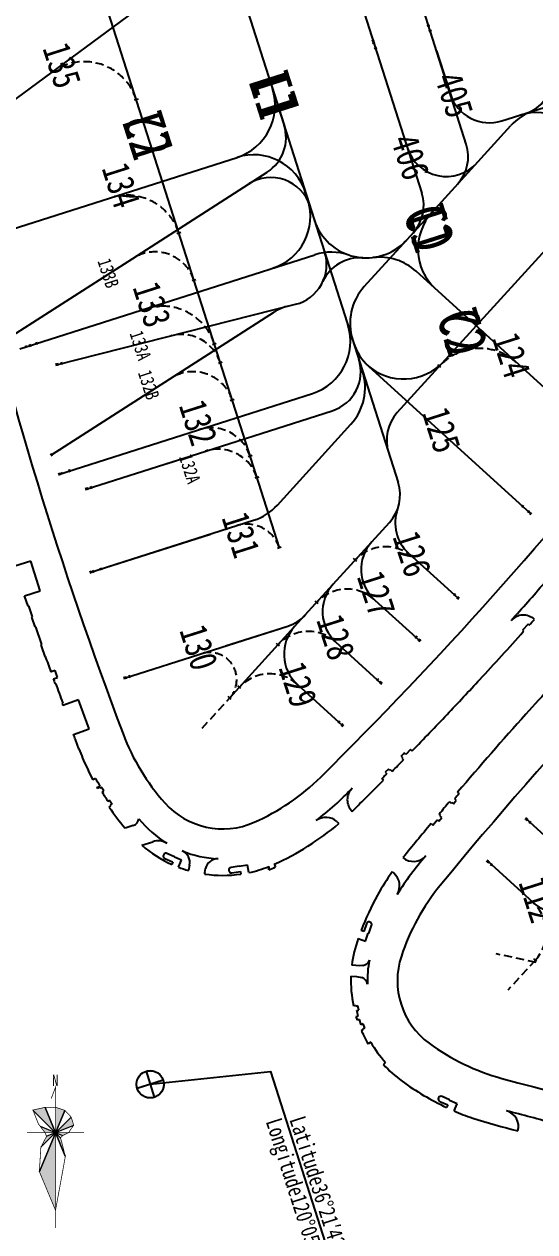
# Model space of a CAD drawing. Header units: millimetres. Extents: x -2014 to 2130, y -3279 to 3021.
# Drawn here: x -92 to 282, y -108 to 777 of the extents above; entities that cross this region are included whole.
import ezdxf
from ezdxf.enums import TextEntityAlignment as Align

# ---------------------------------------------------------------- set-up
doc = ezdxf.new("R2010")
doc.units = ezdxf.units.MM
for name, pattern in [('DASHED', [19.05, 12.7, -6.35]), ('DASHEDX2', [1.5, 1, -0.5]), ('HIDDEN', [0.375, 0.25, -0.125])]:
    doc.linetypes.add(name, pattern=pattern)
for name, color, linetype in [('MapLayer_ARP', 7, 'Continuous'), ('MapLayer_Axial_GSD_11', 14, 'Continuous'), ('MapLayer_Pushbackline', 6, 'DASHEDX2'), ('MapLayer_Stopbar_GSD_11', 1, 'DASHED'), ('MapLayer_Taxiway_GSD_11', 250, 'Continuous'), ('MapLayer_TaxiwayName_GSD_06', 170, 'Continuous'), ('MapLayer_TaxiwayNameWest', 170, 'Continuous'), ('MapLayer_Terminal_GSD_14', 136, 'Continuous')]:
    doc.layers.add(name, color=color, linetype=linetype)
doc.layers.add('MapLayer_NorthIndicator', color=7, linetype='Continuous', lineweight=9)
doc.layers.add('MapLayer_ParkingName', color=7, linetype='Continuous', lineweight=0)
doc.styles.add('黑体', font='simhei.ttf', dxfattribs={"width": 0.8})

# ---------------------------------------------------------------- blocks, each defined once
blk = doc.blocks.new('指北针')
at = {"layer": 'MapLayer_NorthIndicator'}
h = blk.add_hatch(color=256, dxfattribs=at)
h.paths.add_polyline_path([(3657.9, -1802.5), (3652.8, -1809.5), (3674.1, -1816.3)])
h.paths.add_polyline_path([(3672.7, -1799), (3665.2, -1799), (3674.1, -1816.3)])
h.paths.add_polyline_path([(3674.1, -1816.3), (3678.5, -1811.1), (3677.6, -1805.4)])
h.paths.add_polyline_path([(3674.1, -1816.3), (3696.6, -1814.4), (3679.7, -1813.4)])
h.paths.add_polyline_path([(3674.1, -1816.3), (3702.5, -1840.3), (3739.3, -1837.1)])
h.paths.add_polyline_path([(3674.8, -1824.8), (3682.5, -1832.5), (3674.1, -1816.3)])
h.paths.add_polyline_path([(3674.1, -1816.3), (3664.6, -1827.5), (3671.3, -1825.1)], flags=17)
h.paths.add_polyline_path([(3674.1, -1816.3), (3650.1, -1818.3), (3649.1, -1829.2)])
at = {"layer": 'MapLayer_NorthIndicator', "const_width": 0.64}
for points in [[(3666.5, -1840.1), (3681.7, -1792.4)], [(3754.1, -1841.8), (3636, -1804.1), (3644.4, -1810.8)], [(3739.3, -1837.1), (3708.2, -1820.5), (3696.6, -1814.4), (3679.7, -1813.4), (3678.5, -1811.1), (3677.6, -1805.4), (3672.7, -1799), (3665.2, -1799), (3657.9, -1802.5), (3652.8, -1809.5), (3650.1, -1818.3), (3649.1, -1829.2), (3662.3, -1828.3), (3671.3, -1825.1), (3674.8, -1824.8), (3682.5, -1832.5), (3702.5, -1840.3), (3739.3, -1837.1)]]:
    blk.add_lwpolyline(points, dxfattribs=at)
at = {"layer": 'MapLayer_NorthIndicator'}
for points in [[(3702.5, -1840.3), (3657.9, -1802.5)], [(3657.9, -1802.5), (3702.5, -1840.3)], [(3682.5, -1832.5), (3665.2, -1799)], [(3665.2, -1799), (3682.5, -1832.5)], [(3674.8, -1824.8), (3672.7, -1799)], [(3649.1, -1829.2), (3679.7, -1813.4)], [(3679.7, -1813.4), (3649.1, -1829.2)], [(3650.1, -1818.3), (3696.6, -1814.4)], [(3696.6, -1814.4), (3650.1, -1818.3)], [(3664.6, -1827.5), (3678.5, -1811.1)]]:
    blk.add_lwpolyline(points, dxfattribs=at)
at = {"layer": 'MapLayer_NorthIndicator', "style": '黑体', "width": 0.8}
blk.add_text('N', height=10, rotation=72.3, dxfattribs=at).set_placement((3634.1, -1806.6))

msp = doc.modelspace()

# ---------------------------------------------------------------- linework, layer by layer
at = {"layer": 'MapLayer_ARP'}
for p, q in [((-3.04, 9.53), (3.04, -9.53)), ((-3.04, 9.53), (3.04, -9.53)), ((9.53, 3.04), (-9.53, -3.04)), ((9.53, 3.04), (-9.53, -3.04))]:
    msp.add_line(p, q, dxfattribs=at)
at = {"layer": 'MapLayer_ARP', "color": 0}
msp.add_lwpolyline([(0, 0), (88.19, 9.33), (139.61, -151.77)], dxfattribs=at)
at = {"layer": 'MapLayer_ARP'}
msp.add_circle((0, 0), 10, dxfattribs=at)
at = {"layer": 'MapLayer_Axial_GSD_11', "ltscale": 0.25}
for p, q in [((231.67, 689.22), (171.06, 879.13)), ((44.77, 870.31), (181.72, 441.16)), ((131.05, 866.36), (199.03, 653.35)), ((94.67, 393.24), (-48.12, 840.67)), ((-143.2, 689.33), (32.6, 819.15)), ((257.71, 706.29), (503.98, 784.88)), ((209.87, 757.52), (220.01, 725.75)), ((87.36, 736.83), (98.14, 703.07)), ((206.62, 639.4), (264.27, 702.76)), ((-116.18, 622.13), (63.66, 679.53)), ((-12.7, 605.49), (85.77, 668.7)), ((156.89, 584.75), (206.62, 639.4)), ((181.09, 492.48), (309.02, 633.06)), ((-104.25, 546.71), (-12.7, 605.49)), ((-95.53, 539.13), (120.68, 608.13)), ((323.4, 479.06), (194.9, 595.99)), ((-68.67, 527.49), (106.61, 571.84)), ((-72.38, 461.36), (91.12, 566.32)), ((146.25, 552.32), (149, 543.7)), ((278.89, 418.26), (160.19, 526.28)), ((-66.57, 447.29), (118.89, 506.48)), ((12.37, 455.19), (133.43, 493.83)), ((93.24, 424.65), (147.11, 483.85)), ((-46.91, 436.28), (26.23, 459.62)), ((-43.61, 375.35), (75.82, 413.46, 0)), ((105.85, 335.49), (175.33, 411.85)), ((-43.61, 375.35), (44.18, 403.37)), ((225.88, 356.06), (189.77, 388.92)), ((197.61, 325), (162.49, 356.96)), ((-18.84, 297.74), (100.81, 335.93)), ((55.09, 321.33), (100.81, 335.92)), ((58.23, 283.16), (105.85, 335.49)), ((169.34, 293.93), (136.11, 324.17)), ((141.08, 262.87), (107.84, 293.11)), ((275.35, 194.77), (315.58, 158.16)), ((247.08, 163.71), (280.31, 133.47))]:
    msp.add_line(p, q, dxfattribs=at)
for centre, radius, start, end in [((265.16, 739.68), 30, 294.19831, 17.7), ((51.5, 717.64), 40, 287.7, 17.7), ((248.59, 734.87), 30, 197.7, 287.7), ((293.86, 675.84), 40, 107.7, 137.70001), ((283.03, 672.38, -0.77), 40, 17.7, 107.7), ((69.56, 693.95), 30, 302.70001, 17.7), ((217.08, 695.47), 30, 197.7, 317.70001), ((203.09, 680.1), 30, 317.70001, 17.7), ((75.83, 641.42), 40, 17.7, 107.7), ((88.45, 634.77), 30, 17.7, 122.7), ((77.45, 636.32, -3.25), 40, 287.7, 17.7), ((170.45, 644.23), 30, 317.70001, 17.7), ((236.21, 612.48), 40, 137.70001, 227.70001), ((158.39, 645.83), 40, 197.7, 317.7), ((99.25, 600.93), 30, 284.2, 17.7), ((132.84, 570.02), 40, 71.3727, 107.7), ((153.82, 575.98), 30, 86.25071, 155.43506), ((167.98, 566.41), 40, 47.7, 96.87878), ((186.48, 557.83), 40, 137.70001, 197.7), ((107.33, 541.08), 30, 104.2, 122.7), ((106.73, 544.58), 40, 287.7, 17.7), ((187.11, 555.86), 40, 197.7, 227.70001), ((124.3, 522.41), 30, 287.7, 17.7), ((117.52, 510.77), 40, 317.7, 17.7), ((185.78, 557.07), 40, 227.7, 317.7), ((203.28, 472.29), 30, 137.70001, 197.7), ((153.14, 432.04), 30, 317.70001, 17.7), ((63.65, 451.57, 0), 40, 287.7, 317.7), ((209.52, 411.51), 30, 159.98459, 227.70001), ((184.57, 377.43), 30, 137.70001, 227.70001), ((156.3, 346.36), 30, 137.70001, 227.70001), ((91.69, 364.5), 30, 287.7, 317.7), ((128.04, 315.3), 30, 137.70001, 227.70001), ((300.5, 155.66), 30, 227.70001, 317.70001)]:
    msp.add_arc(centre, radius, start, end, dxfattribs=at)
at = {"layer": 'MapLayer_Pushbackline', "ltscale": 6}
for p, q in [((-8.77, 722.3), (-11.63, 721.39)), ((22.48, 624.4), (19.62, 623.49)), ((33.51, 589.82), (30.65, 588.91)), ((48.43, 543.08), (45.57, 542.17)), ((52.83, 529.27), (49.98, 528.36)), ((213.09, 525.42), (210.87, 527.44)), ((61.54, 502), (58.68, 501.08)), ((74.67, 460.87), (71.81, 459.96)), ((79.67, 445.18), (76.81, 444.27)), ((96.1, 393.69, 0), (93.25, 392.78, 0)), ((151.32, 383.34), (149.1, 385.36)), ((123.06, 352.28), (120.84, 354.29)), ((94.84, 321.16, -0.91), (92.62, 323.18, -0.91)), ((66.52, 290.14, -2.03), (64.3, 292.16, -2.03)), ((59.29, 282.2), (57.07, 284.22)), ((38.04, 260.97), (58.23, 283.16)), ((282.87, 89.25), (253.56, 95.64)), ((282.31, 91.09), (262.12, 68.9)), ((283.43, 90.07), (281.21, 92.09))]:
    msp.add_line(p, q, dxfattribs=at)
for centre, radius, start, end in [((-48.3, 709.68), 40, 17.7, 126.4442), ((-17.06, 611.78), 40, 17.7, 107.7), ((3.5, 580.24), 30, 17.7, 122.70001), ((8.89, 530.47), 40, 17.7, 107.7), ((22.83, 519.7), 30, 17.7, 104.2), ((241.54, 499.47), 40, 47.70001, 137.70001), ((31.53, 492.42), 30, 17.7, 122.70001), ((44.66, 451.29), 30, 17.7, 107.7), ((49.66, 435.61), 30, 17.7, 107.7), ((70.86, 385.64, 0), 25, 17.7, 107.7), ((70.86, 385.64, 0), 25, 17.7, 107.7), ((172.45, 364.11), 30, 47.70001, 137.70001), ((144.19, 333.05), 30, 47.70001, 137.70001), ((115.92, 301.98, -0.91), 30, 47.70001, 137.70001), ((43.44, 296.62), 20, 317.7, 107.7), ((43.44, 296.62), 20, 317.7, 107.7), ((87.65, 270.92, -2.03), 30, 47.70001, 137.70001), ((260.12, 111.28), 30, 317.7, 47.7)]:
    msp.add_arc(centre, radius, start, end, dxfattribs=at)
at = {"layer": 'MapLayer_Stopbar_GSD_11', "linetype": 'Continuous', "extrusion": (-0.031921, 0.100022, 0.994473)}
for p, q in [((202.95, 775.93), (204.85, 776.54)), ((204.16, 772.12), (206.07, 772.73)), ((162.33, 765.07), (164.23, 765.68)), ((162.94, 763.17), (164.84, 763.77)), ((164.15, 759.35), (166.06, 759.96))]:
    msp.add_line(p, q, dxfattribs=at)
at = {"layer": 'MapLayer_Stopbar_GSD_11', "linetype": 'Continuous', "extrusion": (0.00044548, 0.000275916, 1)}
for p, q in [((-90.54, 539.8), (-91.14, 541.71)), ((-87.58, 540.62), (-88.18, 542.53)), ((-87.58, 540.62), (-88.18, 542.53)), ((-82.81, 542.12, 3.89), (-83.41, 544.03, 3.89)), ((-66.28, 446.35, 3.89), (-66.88, 448.26, 3.89)), ((-66.28, 446.35, 3.89), (-66.88, 448.26, 3.89)), ((-58.65, 448.75, 3.89), (-59.24, 450.66, 3.89))]:
    msp.add_line(p, q, dxfattribs=at)
at = {"layer": 'MapLayer_Stopbar_GSD_11', "linetype": 'Continuous', "extrusion": (-0.101786, -0.025756, 0.994473)}
for p, q in [((-68.43, 526.52, 0), (-68.92, 528.46, 0)), ((-68.43, 526.52), (-68.92, 528.46)), ((-67.46, 526.76, 0.1), (-67.95, 528.7, 0.1)), ((-67.46, 526.76), (-67.95, 528.7)), ((-64.57, 527.5), (-65.06, 529.44))]:
    msp.add_line(p, q, dxfattribs=at)
at = {"layer": 'MapLayer_Stopbar_GSD_11', "linetype": 'Continuous', "extrusion": (-0.087556, -0.057945, 0.994473)}
msp.add_line((-71.83, 460.52, 4.31), (-72.93, 462.19, 4.31), dxfattribs=at)
at = {"layer": 'MapLayer_Stopbar_GSD_11', "linetype": 'Continuous', "extrusion": (0.000158702, -0.000377363, 1)}
for p, q in [((-66.27, 446.33, 0), (-66.88, 448.24, 0)), ((-58.65, 448.76, 0), (-59.26, 450.67, 0)), ((-43.31, 374.39, 0), (-43.92, 376.3, 0)), ((-35.69, 376.83, 0), (-36.3, 378.73, 0))]:
    msp.add_line(p, q, dxfattribs=at)
at = {"layer": 'MapLayer_Stopbar_GSD_11', "linetype": 'Continuous'}
for p, q in [((-64.35, 446.93, 3.89), (-64.96, 448.83, 3.89)), ((-64.35, 446.93), (-64.96, 448.83)), ((-41.39, 374.96, 0), (-42, 376.87, 0)), ((-41.39, 374.96), (-42, 376.87))]:
    msp.add_line(p, q, dxfattribs=at)
at = {"layer": 'MapLayer_Stopbar_GSD_11', "linetype": 'Continuous', "extrusion": (-0.100024, -0.031922, 0.994473)}
for p, q in [((-46.61, 435.32, 0), (-47.22, 437.23, 0)), ((-45.66, 435.63, 0.11), (-46.27, 437.53, 0.11)), ((-42.82, 436.53, 0.42), (-43.43, 438.44, 0.42)), ((-18.54, 296.79, 0), (-19.15, 298.69, 0)), ((-17.59, 297.09, 0.1), (-18.2, 298.99, 0.1)), ((-14.75, 297.99, 0.42), (-15.36, 299.9, 0.42))]:
    msp.add_line(p, q, dxfattribs=at)
at = {"layer": 'MapLayer_Stopbar_GSD_11', "linetype": 'Continuous', "extrusion": (0.000247894, 0.000325787, 1)}
for p, q in [((273.64, 424.38, 3.89), (272.29, 422.9, 3.89)), ((273.64, 424.38, 3.89), (272.29, 422.9, 3.89)), ((279.55, 418.98, 3.89), (278.2, 417.51, 3.89)), ((279.55, 418.98, 3.89), (278.2, 417.51, 3.89))]:
    msp.add_line(p, q, dxfattribs=at)
at = {"layer": 'MapLayer_Stopbar_GSD_11', "linetype": 'Continuous', "extrusion": (-0.000461856, 0.000247529, 1)}
for p, q in [((273.66, 424.39, 3.89), (272.31, 422.92, 3.89)), ((273.66, 424.39, 3.89), (272.31, 422.92, 3.89)), ((278.08, 420.33, 7.78), (276.73, 418.86, 7.78)), ((278.08, 420.33, 7.78), (276.73, 418.86, 7.78)), ((279.55, 418.98, 3.89), (278.2, 417.51, 3.89)), ((279.55, 418.98, 3.89), (278.2, 417.51, 3.89))]:
    msp.add_line(p, q, dxfattribs=at)
at = {"layer": 'MapLayer_Stopbar_GSD_11', "linetype": 'Continuous', "extrusion": (0.286919, -0.118385, 0.950611)}
for p, q in [((223.8, 359.47, 1.04), (222.46, 358, 1.26)), ((223.8, 359.47), (222.46, 358)), ((225.86, 357.47, 0.17), (224.52, 356, 0.39)), ((225.86, 357.47), (224.52, 356)), ((226.54, 356.8, -0.12), (225.21, 355.33, 0.1)), ((226.54, 356.8), (225.21, 355.33)), ((195.53, 328.4, 1.05), (194.2, 326.93, 1.27)), ((195.53, 328.4, 1.05), (194.2, 326.93, 1.27)), ((197.59, 326.4, 0.18), (196.25, 324.93, 0.4)), ((197.59, 326.4, 0.18), (196.25, 324.93, 0.4)), ((198.28, 325.73, -0.11), (196.94, 324.26, 0.11)), ((198.28, 325.73, -0.11), (196.94, 324.26, 0.11)), ((167.27, 297.34, 1.05), (165.93, 295.87, 1.27)), ((167.27, 297.34, 1.05), (165.93, 295.87, 1.27)), ((169.33, 295.34, 0.18), (167.99, 293.87, 0.4)), ((169.33, 295.34, 0.18), (167.99, 293.87, 0.4)), ((170.01, 294.67, -0.11), (168.67, 293.2, 0.11)), ((170.01, 294.67, -0.11), (168.67, 293.2, 0.11)), ((139, 266.27, 1.05), (137.66, 264.8, 1.27)), ((139, 266.27, 1.05), (137.66, 264.8, 1.27)), ((141.06, 264.27, 0.18), (139.72, 262.8, 0.4)), ((141.06, 264.27, 0.18), (139.72, 262.8, 0.4)), ((141.75, 263.6, -0.11), (140.41, 262.13, 0.11)), ((141.75, 263.6, -0.11), (140.41, 262.13, 0.11))]:
    msp.add_line(p, q, dxfattribs=at)
at = {"layer": 'MapLayer_Stopbar_GSD_11', "linetype": 'Continuous', "extrusion": (-0.000112963, 0.000102789, 1)}
for p, q in [((274.67, 194.04, -0.01), (276.02, 195.51, -0.01)), ((274.67, 194.04, -0.01), (276.02, 195.51, -0.01)), ((275.41, 193.36, -0.01), (276.76, 194.84, -0.01)), ((275.41, 193.36, -0.01), (276.76, 194.84, -0.01)), ((277.63, 191.34, -0.01), (278.98, 192.82, -0.01)), ((277.63, 191.34, -0.01), (278.98, 192.82, -0.01)), ((246.41, 162.97, -0.01), (247.75, 164.45, -0.01)), ((246.41, 162.97, -0.01), (247.75, 164.45, -0.01)), ((247.15, 162.3, -0.01), (248.49, 163.78, -0.01)), ((247.15, 162.3, -0.01), (248.49, 163.78, -0.01)), ((249.37, 160.28, -0.01), (250.71, 161.76, -0.01)), ((249.37, 160.28, -0.01), (250.71, 161.76, -0.01))]:
    msp.add_line(p, q, dxfattribs=at)
at = {"layer": 'MapLayer_Taxiway_GSD_11', "ltscale": 50}
for centre, radius, start, end in [((2758.38, 1306.67), 2970, 193.1975, 200.70001), ((-1964.08, 2336.33), 2970, 314.7, 321.78067), ((2510.8, -1735.49), 2970, 133.1975, 140.7), ((131.65, 314.11), 162, 200.70001, 200.96786), ((131.65, 314.11), 162, 200.70001, 221.69999), ((11.05, 340.41), 162, 293.69999, 314.7), ((53.26, 244.26), 57, 221.69999, 293.70056), ((337.86, 43.04), 162, 140.7, 161.70001), ((337.86, 43.04), 162, 140.7, 161.70001), ((238.17, 76.01), 57, 161.70001, 233.69999), ((300.33, 160.63), 162, 233.69999, 254.7), ((1041.28, 2869.11), 2970, 254.7, 262.20249)]:
    msp.add_arc(centre, radius, start, end, dxfattribs=at)
at = {"layer": 'MapLayer_TaxiwayNameWest', "color": 5, "linetype": 'HIDDEN'}
for p, q in [((-3.04, 9.53), (3.04, -9.53)), ((-3.04, 9.53), (3.04, -9.53)), ((9.53, 3.04), (-9.53, -3.04)), ((9.53, 3.04), (-9.53, -3.04))]:
    msp.add_line(p, q, dxfattribs=at)
msp.add_circle((0, 0), 10, dxfattribs=at)
at = {"layer": 'MapLayer_Terminal_GSD_14', "color": 3}
for p, q in [((-87.53, 383.45), (-99.14, 379.75)), ((-80.63, 361.83), (-87.53, 383.45)), ((-92.06, 358.18), (-80.63, 361.83)), ((-89.49, 350.5), (-92.06, 358.18)), ((-89.01, 350.65), (-89.49, 350.5)), ((-86.33, 342.69), (-89.01, 350.65)), ((-86.8, 342.53), (-86.33, 342.69)), ((-84.31, 335.26), (-86.8, 342.53)), ((276.94, 337.37), (272.87, 332.82)), ((277.75, 336.63), (276.94, 337.37)), ((-83.85, 335.41), (-84.31, 335.26)), ((-79.4, 322.49), (-83.85, 335.41)), ((272.87, 332.82), (273.69, 332.08)), ((-79.88, 322.34), (-79.4, 322.49)), ((-79.28, 320.64), (-79.88, 322.34)), ((-76.85, 313.64), (-79.28, 320.64)), ((-72.67, 302.39), (-72.87, 302.36)), ((-69.71, 303.33), (-72.67, 302.39)), ((-67.87, 298.14), (-69.71, 303.33)), ((-71.01, 297.13), (-70.82, 297.2)), ((-70.82, 297.2), (-67.87, 298.14)), ((-69.31, 293.87), (-69.77, 293.73)), ((-64.59, 279.32), (-64.12, 279.48)), ((-52.6, 281.92), (-64.02, 277.71)), ((-44.74, 260.63), (-52.6, 281.92)), ((-56.21, 256.4), (-44.74, 260.63)), ((-52.21, 245.91), (-54.8, 252.85)), ((183.88, 240.56), (184.96, 239.51)), ((184.96, 239.51), (184.47, 239.02)), ((187.26, 241.88), (186.19, 242.93)), ((190.82, 245.54), (187.26, 241.88)), ((191.97, 244.42), (190.82, 245.54)), ((-46.09, 232.34), (-46.5, 232.16)), ((-45.07, 230.16), (-46.09, 232.34)), ((174.58, 231.06), (172.25, 228.71)), ((175.65, 230.01), (174.58, 231.06)), ((176.13, 230.5), (175.65, 230.01)), ((177.27, 229.38), (176.13, 230.5)), ((184.47, 239.02), (185.62, 237.9)), ((-45.48, 229.97), (-45.07, 230.16)), ((-39.96, 224.19), (-42.04, 223.09)), ((169.74, 224.03), (170.88, 222.9)), ((172.25, 228.71), (173.32, 227.65)), ((-38.98, 217.48), (-36.94, 218.64)), ((-38.61, 216.82), (-38.98, 217.48)), ((-37.22, 217.62), (-38.61, 216.82)), ((-36.88, 217.02), (-37.22, 217.62)), ((-35.58, 217.76), (-36.88, 217.02)), ((-35.22, 214.2), (-33.92, 214.97)), ((226.49, 213.08), (225.27, 214.12)), ((-29.71, 208.23), (-30.96, 207.4)), ((-30.07, 203.21), (-28.75, 204.11)), ((-29.14, 204.68), (-27.91, 205.53)), ((-28.75, 204.11), (-29.14, 204.68)), ((219.39, 207.17), (220.59, 206.15)), ((220.59, 206.15), (221.04, 206.67)), ((221.04, 206.67), (222.19, 205.7)), ((222.19, 205.7), (224.33, 208.23)), ((224.33, 208.23), (223.18, 209.2)), ((211.48, 193.01), (213.61, 195.55)), ((212.91, 197.04), (211.68, 198.07)), ((212.46, 196.51), (212.91, 197.04)), ((213.61, 195.55), (212.46, 196.51)), ((-12.38, 189.78), (-18.4, 187.86)), ((136.87, 192.59), (138.35, 191.24)), ((205.84, 191.1), (207.06, 190.07)), ((207.06, 190.07), (210.34, 193.97)), ((210.34, 193.97), (211.48, 193.01)), ((-6.15, 175.2), (1.92, 177.78)), ((17.88, 166.87), (12.3, 169.19)), ((10.81, 165.48), (16.34, 163.17)), ((16.52, 163.09), (15.75, 161.24)), ((16.34, 163.17), (16.52, 163.09)), ((17.7, 166.45), (17.88, 166.87)), ((22.87, 164.3), (17.7, 166.45)), ((20.73, 159.16), (22.87, 164.3)), ((28.89, 160.65), (28.03, 156.72)), ((65.18, 159.99), (59.23, 158.92)), ((65.26, 159.55), (65.18, 159.99)), ((71.36, 160.65), (65.26, 159.55)), ((72.34, 155.18), (71.36, 160.65)), ((90.97, 161.33), (91.89, 159.33)), ((39.99, 155.24), (40.65, 158.26)), ((59.94, 154.98), (66.08, 156.09)), ((66.08, 156.09), (66.44, 154.12)), ((177.37, 155.74), (178.49, 154.72)), ((158.52, 117.71), (156.46, 112.04)), ((160.21, 110.65), (162.27, 116.36)), ((152.46, 106.89), (157.69, 105)), ((156.46, 112.04), (154.57, 112.75)), ((157.69, 105), (159.79, 110.8)), ((159.79, 110.8), (160.21, 110.65)), ((153.75, 86.85), (147.73, 87.28)), ((155.8, 87.06), (153.75, 86.85)), ((147.12, 79.31), (151.09, 78.99)), ((151.09, 78.99), (155.09, 78.23)), ((150.54, 57.81), (148.97, 57.48)), ((150.68, 57.13), (150.54, 57.81)), ((152.15, 57.44), (150.68, 57.13)), ((151.41, 54), (152.87, 54.37)), ((152.48, 50.15), (151.41, 54)), ((152.87, 54.37), (152.15, 57.44)), ((150.95, 49.69), (152.48, 50.15)), ((151.83, 46.94), (150.95, 49.69)), ((153.34, 47.45), (151.83, 46.94)), ((154.7, 43.69), (153.34, 47.45)), ((156.1, 44.23), (154.7, 43.69)), ((154.75, 39.45), (156.19, 40.08)), ((155.92, 40.71), (157.29, 41.32)), ((156.19, 40.08), (155.92, 40.71)), ((157.29, 41.32), (156.1, 44.23)), ((161.58, 30.87), (159.68, 29.75)), ((170.88, 14.59), (172.51, 16.07)), ((212.32, -12.56), (218.01, -15.12)), ((219.43, -11.37), (213.96, -8.92)), ((218.01, -15.12), (217.15, -16.96)), ((219.25, -11.78), (219.43, -11.37)), ((224.94, -14.34), (219.25, -11.78)), ((222.65, -19.43), (224.94, -14.34))]:
    msp.add_line(p, q, dxfattribs=at)
for centre, radius, start, end in [((-1964.08, 2336.33), 2992, 318.14611, 318.85189), ((273.45, 331.96), 12, 47.78307, 138.14611), ((-1964.08, 2336.33), 3004.1, 318.26721, 318.37498), ((-1964.08, 2336.33), 3004.1, 317.24213, 318.15086), ((2758.38, 1306.67), 3004.1, 199.30262, 199.53079), ((2441.25, -1673.07), 2910.65, 136.99092, 138.08739), ((44.57, 337.28), 122.35, 199.15768, 200.85342), ((3211.23, 1469.94), 3484.98, 199.72259, 199.97425), ((-1964.08, 2336.33), 3004.1, 316.56976, 317.24213), ((456.17, 464.78), 552.8, 199.60159, 199.77911), ((-1964.08, 2336.33), 3004.1, 315.86501, 316.56976), ((2510.8, -1735.49), 3004.1, 138.08739, 139.53502), ((-210.44, 193.21), 166.67, 20.96475, 22.27757), ((134.84, 315.48), 199.57, 200.40356, 204.67775), ((-1143.78, 1536.33), 1855.18, 315.69657, 315.79876), ((-1964.08, 2336.33), 3004.1, 315.464, 315.69139), ((131.65, 314.11), 196.1, 205.40809, 207.65399), ((111.45, 303.18), 170.78, 207.5524, 209.67383), ((-1964.08, 2336.33), 3004.1, 314.67348, 315.29038), ((-1340.15, 1719.28), 2124.98, 315.27895, 315.41634), ((126.65, 312.11), 187.67, 210.18154, 211.17118), ((131.65, 314.11), 194.5, 210.91023, 213.27286), ((-12.78, 369.08), 221.25, 307.40838, 316.60444), ((156.47, 208.56), 12.02, 134.89698, 225.18163), ((1720.24, -1062.92), 1964.55, 139.4953, 139.64391), ((131.65, 314.11), 193, 213.27296, 214.23529), ((2490.79, -1723.54), 2981.09, 139.63528, 139.86443), ((131.43, 313.95), 195.83, 214.43947, 220.08284), ((128.8, 183.72), 12, 47.71768, 126.67874), ((-14.2, 195.5), 6, 287.70084, 352.31715), ((53.2, 244.2), 78.92, 218.84917, 238.73403), ((11.05, 340.41), 196.1, 294.04965, 310.41921), ((312.1, -13.09), 268.22, 130.37594, 130.41921), ((2510.8, -1735.49), 3004.1, 140.10949, 140.72632), ((6, 166.44), 12.04, 58.76972, 109.80404), ((53.26, 244.26), 91.1, 229.29585, 245.68692), ((11.53, 167.34), 2, 67.39413, 248.80877), ((52.78, 242.1), 76.82, 247.53526, 267.72782), ((19.72, 162.52), 9.36, 348.50225, 66.62469), ((49.44, 156.34), 9, 88.10579, 167.70734), ((53.26, 244.26), 91.1, 282.09198, 291.83709), ((82.71, 158.95), 4.5, 337.41588, 9.55613), ((367.57, 22.78), 219.93, 138.852, 148.02458), ((192.92, 175.39), 12, 230.13279, 318.84108), ((53.26, 244.26), 91.1, 249.08366, 253.92368), ((43.38, 154.55), 3.46, 168.38636, 186.7745), ((53.26, 244.26), 91.1, 261.59682, 278.3177), ((59.59, 156.95), 2, 100.19225, 280.20484), ((62.61, 222), 69.17, 290.52662, 295.04165), ((337.85, 43.04), 196.1, 144.92191, 150.8471), ((170.74, 145.51), 12.04, 328.58325, 49.90201), ((337.85, 43.04), 196.1, 150.8471, 159.17516), ((160.4, 117.04), 2, 339.97632, 160.26351), ((241.44, 75.04), 94.51, 160.30625, 172.55568), ((155.01, 92.91), 5.9, 277.74398, 341.90719), ((237.56, 76.06), 78.4, 168.96109, 181.96474), ((238.16, 76.01), 91.1, 177.92529, 191.7323), ((153.39, 72.62), 5.86, 7.38455, 73.1447), ((195.92, 56.38), 44.52, 202.3596, 204.918), ((238.16, 76.01), 91.1, 204.918, 210.51527), ((238.16, 76.01), 88.9, 210.51527, 222.39282), ((238.2, 76.04), 91.15, 222.39455, 233.93267), ((300.33, 160.63), 196.1, 233.81011, 244.90427), ((213.14, -10.74), 2, 65.78999, 245.78999), ((272.31, 88.37), 118.69, 245.26691, 252.35409), ((404.44, 503.72), 554.54, 252.35409, 255.91399), ((-106157.67, -404164.37), 417921.19, 75.2427872, 75.2478411), ((257.87, -30.97), 12.03, 344.67282, 74.39334)]:
    msp.add_arc(centre, radius, start, end, dxfattribs=at)

# ---------------------------------------------------------------- block references
at = {"layer": 'MapLayer_NorthIndicator', "xscale": 0.8320000000000003, "yscale": 0.8320000000000003, "zscale": 0.8320000000000003, "rotation": 287.7000000019839}
msp.add_blockref('指北针', (440.86, 3336.17), dxfattribs=at)

# ---------------------------------------------------------------- texts
at = {"layer": 'MapLayer_ARP', "color": 0, "style": '黑体', "width": 0.8}
for s, p in [('Longitude120°05′16.3″', (108.82, -88.82)), ('Latitude36°21′42.6″', (125.94, -80.57))]:
    msp.add_text(s, height=12, rotation=287.7, dxfattribs=at).set_placement(p, align=Align.MIDDLE)
at = {"layer": 'MapLayer_ParkingName', "color": 3, "style": '黑体', "width": 0.8}
for s, height, p in [('135', 20, (-79.03, 759.55)), ('405', 20, (208.4, 737.91)), ('406', 20, (176.25, 692.4)), ('134', 20, (-35.69, 671.6)), ('133B', 10, (-38.72, 603.52)), ('133', 20, (-13.01, 584.24)), ('133A', 10, (-15.19, 550.5)), ('124', 20, (250.37, 547.01)), ('132B', 10, (-9.07, 521.65)), ('132', 20, (20.86, 497.68)), ('125', 20, (199.09, 492.2)), ('132A', 10, (20.99, 460.07)), ('131', 20, (52.16, 415.43)), ('126', 20, (177.48, 401.41)), ('127', 20, (151.32, 372.19)), ('128', 20, (121.61, 340.38)), ('130', 20, (21.26, 332.83)), ('129', 20, (93.95, 305.56)), ('112', 20, (269.74, 147.97))]:
    msp.add_text(s, height=height, rotation=287.7, dxfattribs=at).set_placement(p)
at = {"layer": 'MapLayer_TaxiwayName_GSD_06', "color": 7, "linetype": 'HIDDEN', "style": '黑体', "width": 0.8}
for s, p in [('L1', (90.77, 725.41)), ('L2', (-1.9, 695.83)), ('C1', (204.56, 627.74)), ('C2', (228.88, 551.52))]:
    msp.add_text(s, height=30, rotation=287.69999, dxfattribs=at).set_placement(p, align=Align.MIDDLE_CENTER)
at = {"layer": 'MapLayer_TaxiwayNameWest', "color": 5, "linetype": 'HIDDEN', "style": '黑体', "width": 0.8}
for s, p in [('L1', (90.77, 725.41)), ('L2', (-1.9, 695.83)), ('C1', (204.56, 627.74)), ('C2', (228.88, 551.52))]:
    msp.add_text(s, height=30, rotation=107.7, dxfattribs=at).set_placement(p, align=Align.MIDDLE_CENTER)

doc.saveas('drawing.dxf')
